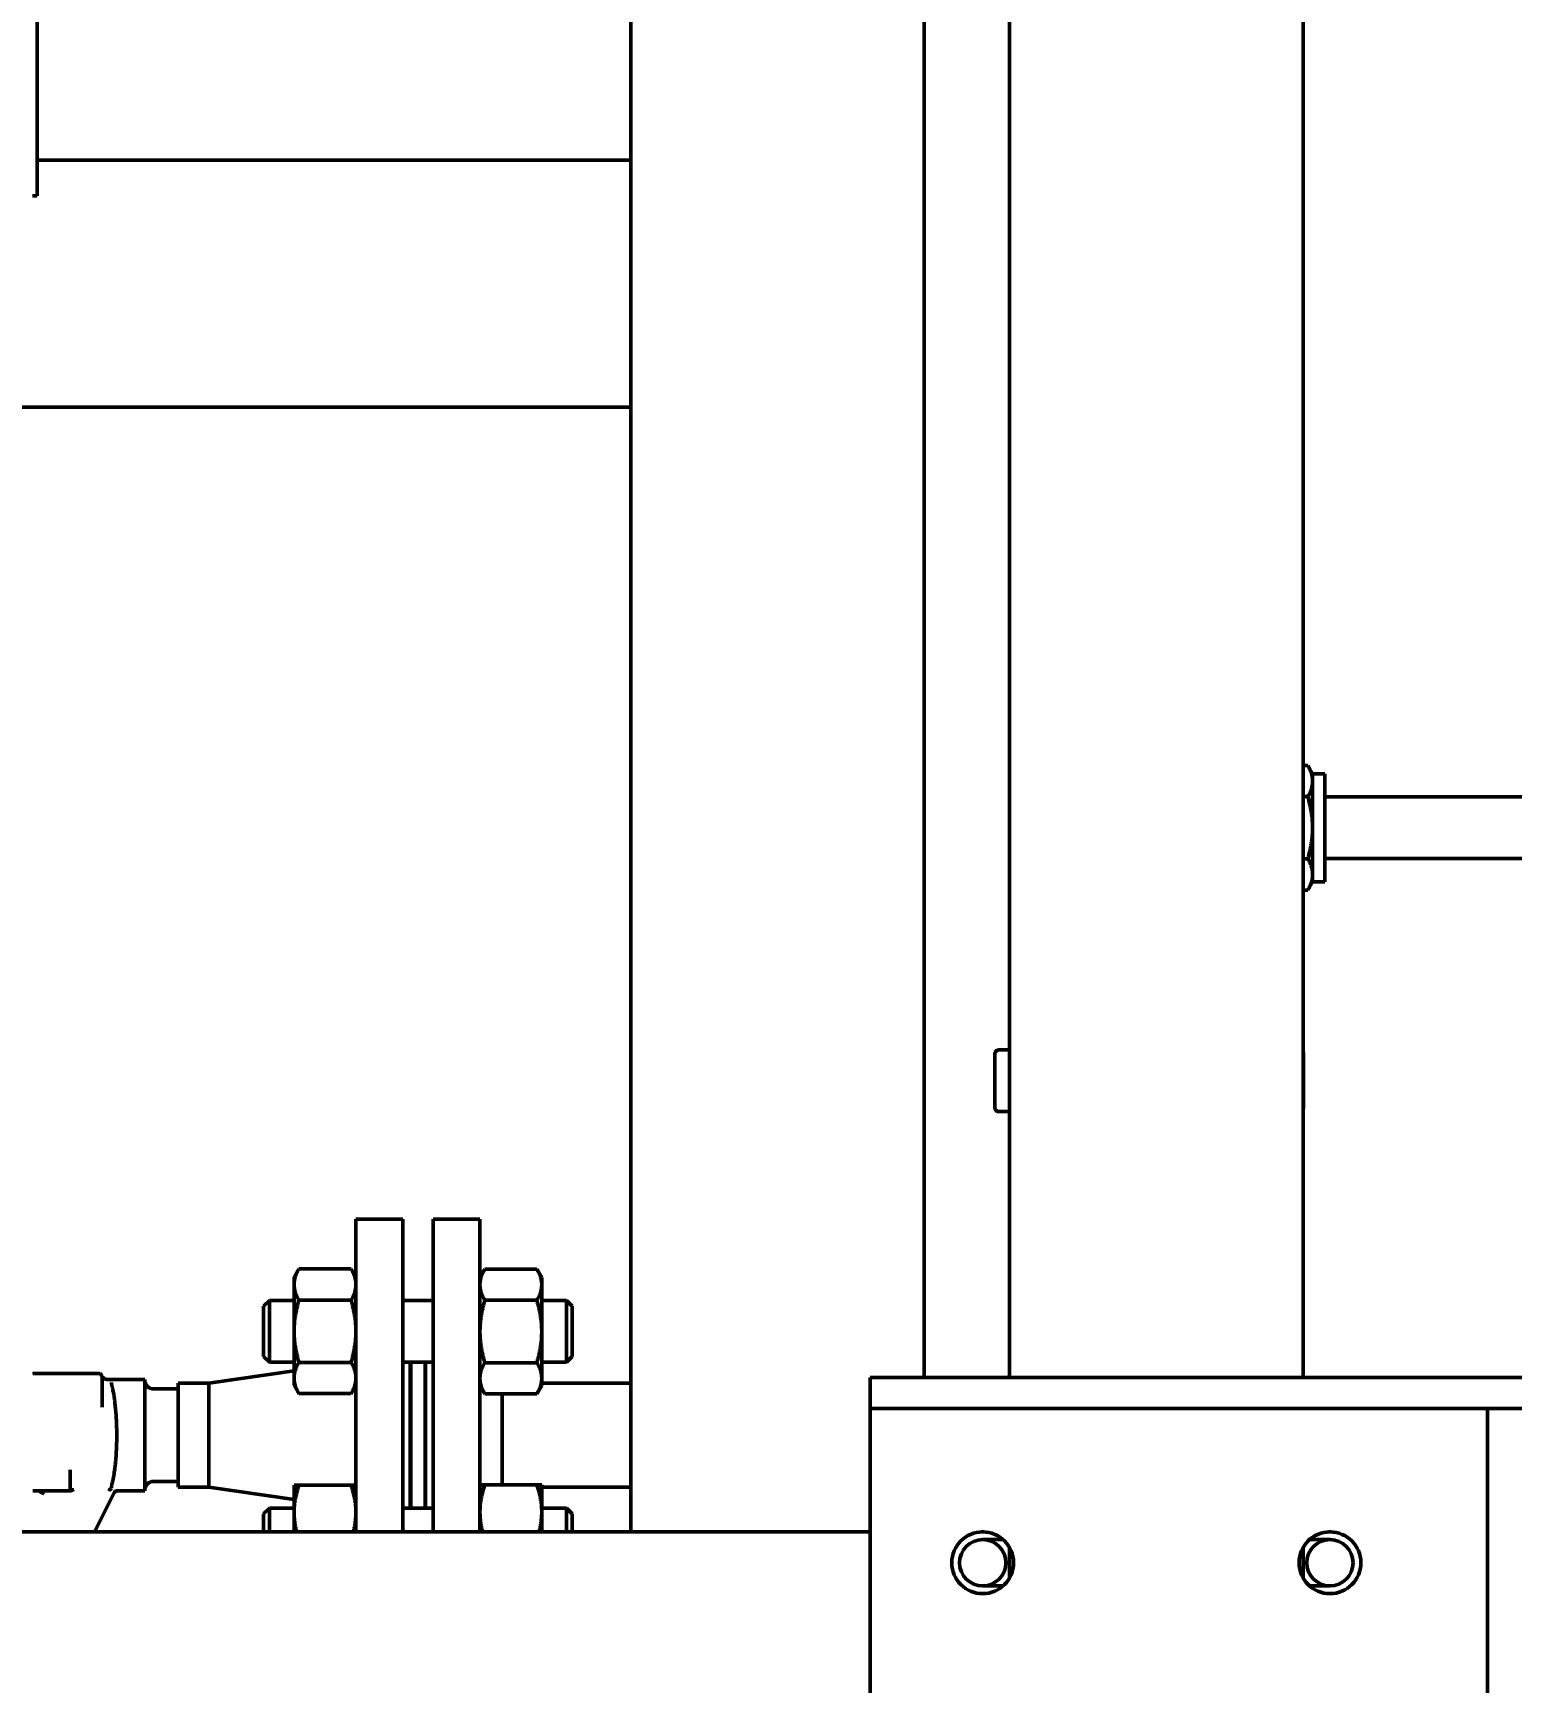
# Model space of a CAD drawing. Header units: inches. Extents: x 11 to 1621, y 11 to 1332.
# Drawn here: x 1058.7 to 1070.67, y 333.5 to 346.86 of the extents above; entities that cross this region are included whole.
import ezdxf

# ---------------------------------------------------------------- set-up
doc = ezdxf.new("R2010")
doc.units = ezdxf.units.IN
doc.header["$LTSCALE"] = 48
doc.header["$MEASUREMENT"] = 0
doc.layers.add('Dimension (ANSI)', color=7, linetype='Continuous', lineweight=25)
doc.layers.add('Visible (ANSI)', color=7, linetype='Continuous', lineweight=50)
doc.styles.add('Dimension Text', font='tahoma.ttf')
doc.dimstyles.new('ELC FT', dxfattribs={"dimscale": 48, "dimtxt": 0.12, "dimasz": 0.098425, "dimexe": 0.05, "dimexo": 0.1, "dimgap": 0.031496, "dimtad": 1, "dimdec": 5, "dimzin": 3, "dimdsep": 46, "dimlunit": 4, "dimtxsty": 'Dimension Text', "dimcen": 0.09, "dimdle": 0.5, "dimclrd": 5, "dimclre": 5, "dimclrt": 256, "dimadec": 1, "dimazin": 3, "dimtfac": 0.833333, "dimtofl": 0, "dimtmove": 0, "dimatfit": 3, "dimfxl": 0, "dimfrac": 2, "dimtolj": 1, "dimtzin": 0, "dimlwd": 25, "dimlwe": 25, "dimarcsym": 0})

# ---------------------------------------------------------------- blocks, each defined once
blk = doc.blocks.new('*D32')
at = {"layer": 'Defpoints', "color": 0, "linetype": 'Continuous', "transparency": 16777216}
for p in [(1009.144, 460.889), (1167.944, 460.889), (1018.545, 291.451)]:
    blk.add_point(p, dxfattribs=at)
at = {"layer": 'Dimension (ANSI)', "color": 5, "linetype": 'Continuous', "lineweight": 25, "transparency": 16777216}
for p, q in [((1163.144, 460.889), (1006.744, 460.889)), ((1009.144, 296.176), (1009.144, 456.165)), ((1013.745, 291.451), (1006.744, 291.451))]:
    blk.add_line(p, q, dxfattribs=at)
at = {"layer": 'Dimension (ANSI)', "color": 5, "linetype": 'Continuous', "transparency": 16777216}
for points in [[(1008.356, 456.165), (1009.931, 456.165), (1009.144, 460.889)], [(1008.356, 296.176), (1009.931, 296.176), (1009.144, 291.451)]]:
    blk.add_solid(points, dxfattribs=at)
at = {"layer": 'Dimension (ANSI)', "linetype": 'Continuous', "lineweight": 25, "transparency": 16777216, "insert": (1003.996, 376.17), "char_height": 5.76, "attachment_point": 5, "rotation": 90, "style": 'Dimension Text'}
blk.add_mtext('\\A1;14\'-1 7/16"', dxfattribs=at)
blk = doc.blocks.new('*D51')
at = {"layer": 'Defpoints', "color": 0, "linetype": 'Continuous', "transparency": 16777216}
for p in [(1146.447, 546.451), (994.545, 291.451), (1018.545, 291.451)]:
    blk.add_point(p, dxfattribs=at)
at = {"layer": 'Dimension (ANSI)', "color": 5, "linetype": 'Continuous', "lineweight": 25, "transparency": 16777216}
for p, q in [((1141.647, 546.451), (992.145, 546.451)), ((994.545, 541.727), (994.545, 296.176)), ((1013.745, 291.451), (992.145, 291.451))]:
    blk.add_line(p, q, dxfattribs=at)
at = {"layer": 'Dimension (ANSI)', "color": 5, "linetype": 'Continuous', "transparency": 16777216}
for points in [[(993.758, 541.727), (995.333, 541.727), (994.545, 546.451)], [(993.758, 296.176), (995.333, 296.176), (994.545, 291.451)]]:
    blk.add_solid(points, dxfattribs=at)
at = {"layer": 'Dimension (ANSI)', "linetype": 'Continuous', "lineweight": 25, "transparency": 16777216, "insert": (990.034, 418.951), "char_height": 5.76, "attachment_point": 5, "rotation": 90, "style": 'Dimension Text'}
blk.add_mtext('\\A1;21\'-3"', dxfattribs=at)

msp = doc.modelspace()

# ---------------------------------------------------------------- linework, layer by layer
at = {"layer": 'Visible (ANSI)'}
for p, q in [((1066.604479, 364.721471), (1066.604479, 335.966301)), ((1068.984479, 364.721471), (1068.984479, 335.966301)), ((1063.539479, 352.716101), (1063.539479, 334.716101)), ((1065.914479, 352.716101), (1065.914479, 335.966301)), ((1058.731555, 348.291101), (1058.731555, 345.536101)), ((1063.539479, 345.826101), (1058.731555, 345.826101)), ((1058.693768, 345.536101), (1058.731555, 345.536101)), ((1063.539479, 343.826101), (1039.446979, 343.826101)), ((1068.984479, 340.923677), (1069.020782, 340.923677)), ((1069.059814, 340.856071), (1069.020782, 340.923677)), ((1069.059814, 340.797523), (1069.059814, 340.856071)), ((1069.158239, 340.856071), (1069.059814, 340.856071)), ((1069.158239, 340.856071), (1069.158239, 339.982056)), ((1069.059814, 340.419064), (1069.059814, 340.797523)), ((1068.984479, 340.67137), (1069.020782, 340.67137)), ((1069.158239, 340.669064), (1078.226979, 340.669064)), ((1069.059814, 340.040604), (1069.059814, 340.419064)), ((1068.984479, 340.166757), (1069.020782, 340.166757)), ((1069.158239, 340.169064), (1078.226979, 340.169064)), ((1069.059814, 339.982056), (1069.059814, 340.040604)), ((1068.984479, 339.91445), (1069.020782, 339.91445)), ((1069.059814, 339.982056), (1069.020782, 339.91445)), ((1069.158239, 339.982056), (1069.059814, 339.982056)), ((1066.486979, 338.588601), (1066.486979, 338.151101)), ((1066.604479, 338.619851), (1066.518229, 338.619851)), ((1068.986979, 338.588601), (1068.986979, 338.151101)), ((1066.604479, 338.119851), (1066.518229, 338.119851)), ((1061.311979, 334.716101), (1061.311979, 337.249851)), ((1061.311979, 337.249851), (1061.691979, 337.249851)), ((1061.691979, 334.716101), (1061.691979, 337.249851)), ((1061.936979, 337.249851), (1061.936979, 334.716101)), ((1062.316979, 337.249851), (1061.936979, 337.249851)), ((1062.316979, 334.716101), (1062.316979, 337.249851)), ((1060.811979, 336.778808), (1060.851055, 336.84649)), ((1060.851055, 336.84649), (1061.272904, 336.84649)), ((1061.311979, 336.778808), (1061.272904, 336.84649)), ((1062.316979, 336.77704), (1062.356055, 336.844722)), ((1062.777904, 336.844722), (1062.356055, 336.844722)), ((1062.816979, 336.77704), (1062.777904, 336.844722)), ((1060.811979, 336.778808), (1060.811979, 336.720194)), ((1060.811979, 336.720194), (1060.811979, 336.341308)), ((1062.816979, 336.718426), (1062.816979, 336.77704)), ((1062.816979, 336.33954), (1062.816979, 336.718426)), ((1060.564479, 336.544433), (1060.611354, 336.591308)), ((1060.564479, 336.544433), (1060.564479, 336.138183)), ((1060.611354, 336.091308), (1060.611354, 336.591308)), ((1060.611354, 336.591308), (1060.811979, 336.591308)), ((1060.851055, 336.593899), (1061.272904, 336.593899)), ((1061.691979, 336.591308), (1061.936979, 336.591308)), ((1062.777904, 336.592131), (1062.356055, 336.592131)), ((1062.816979, 336.591308), (1063.017604, 336.591308)), ((1063.017604, 336.591308), (1063.017604, 336.091308)), ((1063.064479, 336.544433), (1063.017604, 336.591308)), ((1063.064479, 336.138183), (1063.064479, 336.544433)), ((1060.811979, 336.341308), (1060.811979, 335.962422)), ((1062.816979, 335.960654), (1062.816979, 336.33954)), ((1060.121979, 335.919851), (1060.811979, 336.021322)), ((1060.564479, 336.138183), (1060.611354, 336.091308)), ((1060.611354, 336.091308), (1060.811979, 336.091308)), ((1060.851055, 336.088717), (1061.272904, 336.088717)), ((1061.691979, 336.091308), (1061.936979, 336.091308)), ((1061.751979, 334.908394), (1061.751979, 336.091308)), ((1061.755979, 334.908394), (1061.755979, 336.091308)), ((1061.872979, 334.908394), (1061.872979, 336.091308)), ((1061.876979, 336.091308), (1061.876979, 334.908394)), ((1062.777904, 336.08695), (1062.356055, 336.08695)), ((1062.816979, 336.091308), (1063.017604, 336.091308)), ((1063.064479, 336.138183), (1063.017604, 336.091308)), ((1058.756979, 335.999851), (1058.701984, 335.999851)), ((1058.756979, 335.999851), (1059.196979, 335.999851)), ((1059.241701, 335.999851), (1059.196979, 335.999851)), ((1059.256979, 335.959851), (1059.256979, 335.727588)), ((1059.332578, 335.949851), (1059.323979, 335.950001)), ((1059.332578, 335.949851), (1059.601979, 335.949851)), ((1059.601979, 335.949851), (1059.601979, 335.049851)), ((1059.871979, 335.079851), (1059.871979, 335.919851)), ((1059.871979, 335.919851), (1060.121979, 335.919851)), ((1060.121979, 335.079851), (1060.121979, 335.919851)), ((1060.811979, 335.962422), (1060.811979, 335.903808)), ((1060.811979, 335.903808), (1060.851055, 335.836127)), ((1061.311979, 335.903808), (1061.272904, 335.836127)), ((1062.316979, 335.90204), (1062.356055, 335.834359)), ((1062.816979, 335.90204), (1062.777904, 335.834359)), ((1062.816979, 335.90204), (1062.816979, 335.960654)), ((1063.539479, 335.919851), (1062.816979, 335.919851)), ((1065.476979, 335.966101), (1065.476979, 335.966301)), ((1095.976979, 335.966301), (1065.476979, 335.966301)), ((1065.476979, 335.966101), (1065.476979, 335.716301)), ((1059.671979, 335.874851), (1059.871979, 335.874851)), ((1060.851055, 335.836127), (1061.272904, 335.836127)), ((1062.777904, 335.834359), (1062.356055, 335.834359)), ((1062.496979, 335.097662), (1062.496979, 335.834359)), ((1065.476979, 335.403801), (1065.476979, 335.716301)), ((1095.976979, 335.716301), (1065.476979, 335.716301)), ((1070.476979, 335.716101), (1072.476979, 335.716101)), ((1070.476979, 335.716101), (1070.476979, 323.151021)), ((1065.476979, 333.216101), (1065.476979, 335.403801)), ((1058.996979, 335.21866), (1058.996979, 335.048816)), ((1059.671979, 335.124851), (1059.871979, 335.124851)), ((1059.871979, 335.079851), (1060.121979, 335.079851)), ((1060.121979, 335.079851), (1060.811979, 334.97838)), ((1060.811979, 335.095894), (1060.811979, 334.877144)), ((1060.851055, 335.095894), (1060.811979, 335.095894)), ((1060.851055, 335.095894), (1061.272904, 335.095894)), ((1061.272904, 335.095894), (1061.311979, 335.095894)), ((1062.316979, 335.097662), (1062.356055, 335.097662)), ((1062.777904, 335.097662), (1062.356055, 335.097662)), ((1062.816979, 335.097662), (1062.777904, 335.097662)), ((1062.816979, 334.878912), (1062.816979, 335.097662)), ((1063.539479, 335.079851), (1062.816979, 335.079851)), ((1058.69737, 335.048816), (1058.696979, 335.048816)), ((1058.727472, 335.048816), (1058.69737, 335.048816)), ((1058.727472, 335.048816), (1058.966979, 335.048816)), ((1058.966979, 335.048816), (1058.996979, 335.048816)), ((1059.00636, 335.048813), (1059.006364, 335.048813)), ((1059.353923, 335.033191), (1059.196511, 334.716101)), ((1059.380794, 335.049851), (1059.601979, 335.049851)), ((1060.564479, 334.861519), (1060.611354, 334.908394)), ((1060.564479, 334.861519), (1060.564479, 334.716101)), ((1060.611354, 334.716101), (1060.611354, 334.908394)), ((1060.611354, 334.908394), (1060.811979, 334.908394)), ((1060.811979, 334.877144), (1060.811979, 334.716101)), ((1061.691979, 334.908394), (1061.936979, 334.908394)), ((1062.816979, 334.908394), (1063.017604, 334.908394)), ((1062.816979, 334.716101), (1062.816979, 334.878912)), ((1063.017604, 334.908394), (1063.017604, 334.716101)), ((1063.064479, 334.861519), (1063.017604, 334.908394)), ((1063.064479, 334.716101), (1063.064479, 334.861519)), ((1041.476979, 334.716101), (1064.086545, 334.716101)), ((1064.726979, 334.716101), (1064.086545, 334.716101)), ((1065.367414, 334.716101), (1064.726979, 334.716101)), ((1065.367414, 334.716101), (1065.476979, 334.716101)), ((1066.378231, 334.716101), (1066.398227, 334.716101)), ((1069.190731, 334.716101), (1069.210727, 334.716101)), ((1066.553589, 334.653801), (1066.388229, 334.653801)), ((1066.604479, 334.591744), (1066.604479, 334.340858)), ((1068.984479, 334.591744), (1068.984479, 334.340858)), ((1069.200729, 334.653801), (1069.03537, 334.653801)), ((1066.388229, 334.278801), (1066.553589, 334.278801)), ((1069.03537, 334.278801), (1069.200729, 334.278801))]:
    msp.add_line(p, q, dxfattribs=at)
for centre, radius in [((1066.388229, 334.466301), 0.25), ((1069.200729, 334.466301), 0.25), ((1066.388229, 334.466301), 0.1875), ((1069.200729, 334.466301), 0.1875)]:
    msp.add_circle(centre, radius, dxfattribs=at)
for centre, radius, start, end in [((1066.518229, 338.588601), 0.03125, 90, 180), ((1068.955729, 338.588601), 0.03125, 0, 23.0739181), ((1066.518229, 338.151101), 0.03125, 180, 270), ((1068.955729, 338.151101), 0.03125, 336.9260819, 0), ((1059.196979, 335.959851), 0.06, 0, 41.8103154), ((1059.671979, 335.944851), 0.07, 180, 270), ((1059.671979, 335.054851), 0.07, 90, 180)]:
    msp.add_arc(centre, radius, start, end, dxfattribs=at)
for points, weights in [([(1069.059814, 340.797523), (1069.059814, 340.856071), (1069.020782, 340.923677)], [1, 1.0379548493, 1]), ([(1069.020782, 340.67137), (1069.059814, 340.738976), (1069.059814, 340.797523)], [1, 1.0379548493, 1]), ([(1069.059814, 340.419064), (1069.059814, 340.536159), (1069.020782, 340.67137)], [1, 1.0379548493, 1]), ([(1069.020782, 340.166757), (1069.059814, 340.301968), (1069.059814, 340.419064)], [1, 1.0379548493, 1]), ([(1069.059814, 340.040604), (1069.059814, 340.099152), (1069.020782, 340.166757)], [1, 1.0379548493, 1]), ([(1069.020782, 339.91445), (1069.059814, 339.982056), (1069.059814, 340.040604)], [1, 1.0379548493, 1]), ([(1060.811979, 336.720194), (1060.811979, 336.778808), (1060.851055, 336.84649)], [2.06767586338, 2.06767586338, 1.91922341555]), ([(1061.311979, 336.720194), (1061.311979, 336.778808), (1061.272904, 336.84649)], [2.06767586338, 2.06767586338, 1.91922341555]), ([(1062.356055, 336.844722), (1062.316979, 336.77704), (1062.316979, 336.718426)], [1.91922341555, 2.06767586338, 2.06767586338]), ([(1062.777904, 336.844722), (1062.816979, 336.77704), (1062.816979, 336.718426)], [1.91922341555, 2.06767586338, 2.06767586338]), ([(1060.851055, 336.593899), (1060.811979, 336.66158), (1060.811979, 336.720194)], [1.91922341555, 2.06767586338, 2.06767586338]), ([(1061.272904, 336.593899), (1061.311979, 336.66158), (1061.311979, 336.720194)], [1.91922341555, 2.06767586338, 2.06767586338]), ([(1062.316979, 336.718426), (1062.316979, 336.659812), (1062.356055, 336.592131)], [2.06767586338, 2.06767586338, 1.91922341555]), ([(1062.816979, 336.718426), (1062.816979, 336.659812), (1062.777904, 336.592131)], [2.06767586338, 2.06767586338, 1.91922341555]), ([(1060.811979, 336.341308), (1060.811979, 336.458536), (1060.851055, 336.593899)], [2.06767586338, 2.06767586338, 1.91922341555]), ([(1061.311979, 336.341308), (1061.311979, 336.458536), (1061.272904, 336.593899)], [2.06767586338, 2.06767586338, 1.91922341555]), ([(1062.356055, 336.592131), (1062.316979, 336.456768), (1062.316979, 336.33954)], [1.91922341555, 2.06767586338, 2.06767586338]), ([(1062.777904, 336.592131), (1062.816979, 336.456768), (1062.816979, 336.33954)], [1.91922341555, 2.06767586338, 2.06767586338]), ([(1060.851055, 336.088717), (1060.811979, 336.22408), (1060.811979, 336.341308)], [1.91922341555, 2.06767586338, 2.06767586338]), ([(1061.272904, 336.088717), (1061.311979, 336.22408), (1061.311979, 336.341308)], [1.91922341555, 2.06767586338, 2.06767586338]), ([(1062.316979, 336.33954), (1062.316979, 336.222312), (1062.356055, 336.08695)], [2.06767586338, 2.06767586338, 1.91922341555]), ([(1062.816979, 336.33954), (1062.816979, 336.222312), (1062.777904, 336.08695)], [2.06767586338, 2.06767586338, 1.91922341555]), ([(1060.811979, 335.962422), (1060.811979, 336.021036), (1060.851055, 336.088717)], [2.06767586338, 2.06767586338, 1.91922341555]), ([(1061.311979, 335.962422), (1061.311979, 336.021036), (1061.272904, 336.088717)], [2.06767586338, 2.06767586338, 1.91922341555]), ([(1062.356055, 336.08695), (1062.316979, 336.019268), (1062.316979, 335.960654)], [1.91922341555, 2.06767586338, 2.06767586338]), ([(1062.777904, 336.08695), (1062.816979, 336.019268), (1062.816979, 335.960654)], [1.91922341555, 2.06767586338, 2.06767586338]), ([(1060.851055, 335.836127), (1060.811979, 335.903808), (1060.811979, 335.962422)], [1.91922341555, 2.06767586338, 2.06767586338]), ([(1061.272904, 335.836127), (1061.311979, 335.903808), (1061.311979, 335.962422)], [1.91922341555, 2.06767586338, 2.06767586338]), ([(1062.316979, 335.960654), (1062.316979, 335.90204), (1062.356055, 335.834359)], [2.06767586338, 2.06767586338, 1.91922341555]), ([(1062.816979, 335.960654), (1062.816979, 335.90204), (1062.777904, 335.834359)], [2.06767586338, 2.06767586338, 1.91922341555]), ([(1060.811979, 334.877144), (1060.811979, 334.978666), (1060.851055, 335.095894)], [2.06767586338, 2.06767586338, 1.91922341555]), ([(1061.311979, 334.877144), (1061.311979, 334.978666), (1061.272904, 335.095894)], [2.06767586338, 2.06767586338, 1.91922341555]), ([(1062.356055, 335.097662), (1062.316979, 334.980434), (1062.316979, 334.878912)], [1.91922341555, 2.06767586338, 2.06767586338]), ([(1062.777904, 335.097662), (1062.816979, 334.980434), (1062.816979, 334.878912)], [1.91922341555, 2.06767586338, 2.06767586338]), ([(1060.833849, 334.716101), (1060.811979, 334.799964), (1060.811979, 334.877144)], [1.98187784324, 2.06767586338, 2.06767586338]), ([(1061.29011, 334.716101), (1061.311979, 334.799964), (1061.311979, 334.877144)], [1.98187784324, 2.06767586338, 2.06767586338]), ([(1062.316979, 334.878912), (1062.316979, 334.800953), (1062.339313, 334.716101)], [2.06767586338, 2.06767586338, 1.98013781118]), ([(1062.816979, 334.878912), (1062.816979, 334.800953), (1062.794646, 334.716101)], [2.06767586338, 2.06767586338, 1.98013781118])]:
    msp.add_rational_spline(points, weights, degree=2, dxfattribs=at)
for points in [[(1058.697364, 335.999845), (1058.6971, 335.999851), (1058.69698, 335.999851), (1058.696979, 335.999851)], [(1059.306104, 335.949858), (1059.312063, 335.949861), (1059.318021, 335.949864), (1059.323979, 335.949867)], [(1059.32398, 335.941739), (1059.32398, 335.943328), (1059.32398, 335.94467), (1059.32398, 335.945778)], [(1059.321612, 335.0655), (1059.323058, 335.065147), (1059.324269, 335.064769), (1059.325337, 335.064378)], [(1059.325337, 335.064378), (1059.326732, 335.064319), (1059.327852, 335.064232), (1059.328703, 335.064128)]]:
    msp.add_open_spline(points, degree=3, dxfattribs=at)
for points, knots in [([(1058.701984, 335.999851), (1058.70052, 335.999851), (1058.699392, 335.999851), (1058.697842, 335.999851), (1058.697422, 335.999851), (1058.697364, 335.999845)], [-0.06041222276, -0.06041222276, -0.06041222276, -0.06041222276, -0.03017439821, -0.03017439821, 0, 0, 0, 0]), ([(1059.251935, 335.983975), (1059.251935, 335.983975), (1059.251951, 335.983937), (1059.252136, 335.983556), (1059.252137, 335.983549), (1059.252361, 335.983099), (1059.252396, 335.983029), (1059.252493, 335.982834), (1059.25256, 335.982703), (1059.252727, 335.982376), (1059.252829, 335.982179), (1059.253361, 335.981165), (1059.253855, 335.980273), (1059.256312, 335.976099), (1059.25861, 335.972937), (1059.265087, 335.965635), (1059.269703, 335.961768), (1059.280289, 335.955285), (1059.286492, 335.952766), (1059.297188, 335.950352), (1059.301659, 335.949855), (1059.306103, 335.949858)], [0.0778854932, 0.0778854932, 0.0778854932, 0.0778854932, 0.1282936386, 0.1282936386, 0.1411608902, 0.1411608902, 0.1430000794, 0.1430000794, 0.1448616544, 0.1448616544, 0.1467265554, 0.1467265554, 0.1542248504, 0.1542248504, 0.1836978389, 0.1836978389, 0.2285986842, 0.2285986842, 0.2782881372, 0.2782881372, 0.312151775, 0.312151775, 0.312151775, 0.312151775]), ([(1059.251951, 335.98394), (1059.251951, 335.98394), (1059.251963, 335.983913), (1059.251997, 335.983842), (1059.252015, 335.983805), (1059.252023, 335.983787), (1059.252024, 335.983786), (1059.252024, 335.983786)], [0.08276339983, 0.08276339983, 0.08276339983, 0.08276339983, 0.11227390415, 0.11227390415, 0.13095468244, 0.13095468244, 0.13414765072, 0.13414765072, 0.13414765072, 0.13414765072]), ([(1059.32398, 335.945778), (1059.32398, 335.946371), (1059.32398, 335.946896), (1059.32398, 335.948019), (1059.32398, 335.948548), (1059.32398, 335.949351), (1059.323979, 335.94963), (1059.323979, 335.949831), (1059.323979, 335.949864), (1059.323979, 335.949867)], [0.1631063032, 0.1631063032, 0.1631063032, 0.1631063032, 0.25, 0.25, 0.375, 0.375, 0.5, 0.5, 0.5578783265, 0.5578783265, 0.5578783265, 0.5578783265]), ([(1059.332578, 335.926479), (1059.332578, 335.924723), (1059.332663, 335.922796), (1059.332869, 335.920672), (1059.33304, 335.918901), (1059.333293, 335.916991), (1059.333604, 335.914927), (1059.333946, 335.912657), (1059.334374, 335.910201), (1059.334887, 335.907538), (1059.335144, 335.906207), (1059.335422, 335.904824), (1059.335721, 335.903386), (1059.335871, 335.902667), (1059.336026, 335.901935), (1059.336186, 335.901188), (1059.336266, 335.900815), (1059.336348, 335.900439), (1059.336431, 335.900058), (1059.336472, 335.899868), (1059.336514, 335.899677), (1059.336556, 335.899485), (1059.336598, 335.899293), (1059.336646, 335.899076), (1059.336683, 335.898907), (1059.337486, 335.895268), (1059.338327, 335.891442), (1059.339207, 335.887442), (1059.339635, 335.885499), (1059.340071, 335.883513), (1059.340516, 335.881485), (1059.341197, 335.878383), (1059.341899, 335.875183), (1059.342622, 335.871888), (1059.342983, 335.87024), (1059.34335, 335.868569), (1059.343722, 335.866874), (1059.343908, 335.866027), (1059.344095, 335.865173), (1059.344284, 335.864314), (1059.344378, 335.863885), (1059.344473, 335.863454), (1059.344568, 335.863021), (1059.344615, 335.862805), (1059.344663, 335.862588), (1059.34471, 335.862372), (1059.344758, 335.862155), (1059.344815, 335.861896), (1059.344854, 335.86172), (1059.347334, 335.850425), (1059.349895, 335.836909), (1059.352537, 335.820617), (1059.353858, 335.812471), (1059.3552, 335.80363), (1059.356561, 335.794029), (1059.356774, 335.792527), (1059.356987, 335.791007), (1059.357201, 335.789468), (1059.357671, 335.786087), (1059.358142, 335.782615), (1059.358617, 335.779051), (1059.358962, 335.776458), (1059.359308, 335.773815), (1059.359655, 335.771123), (1059.359829, 335.769777), (1059.360003, 335.768418), (1059.360178, 335.767047), (1059.360265, 335.766362), (1059.360352, 335.765673), (1059.360439, 335.764981), (1059.360483, 335.764635), (1059.360527, 335.764289), (1059.36057, 335.763941), (1059.360614, 335.763594), (1059.360663, 335.763201), (1059.360702, 335.762896), (1059.364765, 335.730467), (1059.368017, 335.695295), (1059.370374, 335.658778), (1059.37085, 335.651397), (1059.371293, 335.643957), (1059.371704, 335.636471), (1059.372927, 335.614211), (1059.373845, 335.591559), (1059.37446, 335.568803), (1059.374767, 335.557425), (1059.374999, 335.54602), (1059.375154, 335.534623), (1059.375267, 335.526312), (1059.37534, 335.518028), (1059.375372, 335.509736), (1059.375383, 335.506657), (1059.375389, 335.503574), (1059.37539, 335.500486), (1059.375397, 335.454867), (1059.374181, 335.408563), (1059.371735, 335.363831), (1059.371658, 335.362422), (1059.37158, 335.361016), (1059.371501, 335.359612), (1059.370321, 335.338731), (1059.368861, 335.318176), (1059.367138, 335.298255), (1059.366218, 335.287625), (1059.365223, 335.277167), (1059.364151, 335.266919), (1059.363616, 335.261794), (1059.363061, 335.256723), (1059.362487, 335.251708), (1059.3622, 335.249201), (1059.361908, 335.246709), (1059.361611, 335.244231), (1059.361463, 335.242992), (1059.361313, 335.241757), (1059.361162, 335.240526), (1059.361087, 335.23991), (1059.361011, 335.239296), (1059.360935, 335.238682), (1059.360869, 335.238145), (1059.360802, 335.237609), (1059.360735, 335.237073), (1059.360703, 335.236812), (1059.360695, 335.236752), (1059.360685, 335.236669), (1059.36036, 335.234083), (1059.359872, 335.230406), (1059.359224, 335.225726), (1059.359104, 335.224863), (1059.358979, 335.223966), (1059.358849, 335.223036), (1059.357993, 335.21694), (1059.356901, 335.209399), (1059.355571, 335.200676), (1059.354242, 335.191952), (1059.352677, 335.182042), (1059.350876, 335.171354), (1059.349976, 335.16601), (1059.349017, 335.160473), (1059.347999, 335.154814), (1059.34749, 335.151984), (1059.346966, 335.149123), (1059.346428, 335.146243), (1059.346159, 335.144802), (1059.345886, 335.143357), (1059.345609, 335.141908), (1059.345471, 335.141183), (1059.345332, 335.140457), (1059.345192, 335.139731), (1059.345122, 335.139368), (1059.345051, 335.139005), (1059.344981, 335.138641), (1059.344928, 335.138368), (1059.344875, 335.138096), (1059.344822, 335.137823), (1059.344804, 335.137732), (1059.344779, 335.137604), (1059.344769, 335.13755), (1059.343769, 335.132425), (1059.342774, 335.127497), (1059.341756, 335.122788), (1059.340034, 335.114822), (1059.338361, 335.107433), (1059.336654, 335.100685), (1059.335975, 335.098), (1059.335381, 335.095413), (1059.334871, 335.092924), (1059.334107, 335.089191), (1059.333533, 335.085682), (1059.333151, 335.082401), (1059.332768, 335.079119), (1059.332577, 335.076066), (1059.332577, 335.073238)], [0, 0, 0, 0, 0.017044514, 0.017044514, 0.017044514, 0.03125, 0.03125, 0.03125, 0.046875, 0.046875, 0.046875, 0.0546875, 0.0546875, 0.0546875, 0.05859375, 0.05859375, 0.05859375, 0.060546875, 0.060546875, 0.060546875, 0.061523437, 0.061523437, 0.061523437, 0.0625, 0.0625, 0.0625, 0.083534345, 0.083534345, 0.083534345, 0.09375, 0.09375, 0.09375, 0.109375, 0.109375, 0.109375, 0.1171875, 0.1171875, 0.1171875, 0.12109375, 0.12109375, 0.12109375, 0.123046875, 0.123046875, 0.123046875, 0.124023437, 0.124023437, 0.124023437, 0.125, 0.125, 0.125, 0.1875, 0.1875, 0.1875, 0.21875, 0.21875, 0.21875, 0.2236383, 0.2236383, 0.2236383, 0.234375, 0.234375, 0.234375, 0.2421875, 0.2421875, 0.2421875, 0.24609375, 0.24609375, 0.24609375, 0.248046875, 0.248046875, 0.248046875, 0.249023438, 0.249023438, 0.249023438, 0.25, 0.25, 0.25, 0.353981952, 0.353981952, 0.353981952, 0.375, 0.375, 0.375, 0.4375, 0.4375, 0.4375, 0.46875, 0.46875, 0.46875, 0.49153735, 0.49153735, 0.49153735, 0.5, 0.5, 0.5, 0.625, 0.625, 0.625, 0.628936554, 0.628936554, 0.628936554, 0.6875, 0.6875, 0.6875, 0.71875, 0.71875, 0.71875, 0.734375, 0.734375, 0.734375, 0.7421875, 0.7421875, 0.7421875, 0.74609375, 0.74609375, 0.74609375, 0.748046875, 0.748046875, 0.748046875, 0.749755859, 0.749755859, 0.749755859, 0.750590945, 0.750590945, 0.750590945, 0.77647861, 0.77647861, 0.77647861, 0.78125, 0.78125, 0.78125, 0.8125, 0.8125, 0.8125, 0.84375, 0.84375, 0.84375, 0.859375, 0.859375, 0.859375, 0.8671875, 0.8671875, 0.8671875, 0.87109375, 0.87109375, 0.87109375, 0.873046875, 0.873046875, 0.873046875, 0.874023438, 0.874023438, 0.874023438, 0.874755859, 0.874755859, 0.874755859, 0.875, 0.875, 0.875, 0.898217669, 0.898217669, 0.898217669, 0.9375, 0.9375, 0.9375, 0.953125, 0.953125, 0.953125, 0.9765625, 0.9765625, 0.9765625, 1, 1, 1, 1]), ([(1058.786979, 335.024526), (1058.784265, 335.026059), (1058.781906, 335.027387), (1058.778908, 335.029073), (1058.777998, 335.029584), (1058.776768, 335.030274), (1058.776186, 335.0306), (1058.775566, 335.030946), (1058.775313, 335.031087), (1058.775147, 335.03118), (1058.775124, 335.031193), (1058.772765, 335.032507), (1058.770663, 335.033667), (1058.767689, 335.035292), (1058.766246, 335.036076), (1058.764642, 335.03694), (1058.763971, 335.037299), (1058.763527, 335.037536), (1058.763373, 335.037619), (1058.753999, 335.042613), (1058.746337, 335.046295), (1058.740059, 335.048816)], [0, 0, 0, 0, 0.125, 0.125, 0.1875, 0.1875, 0.21875, 0.234375, 0.2421875, 0.2421875, 0.25, 0.25, 0.375, 0.375, 0.4375, 0.46875, 0.484375, 0.484375, 0.5, 0.5, 1, 1, 1, 1]), ([(1059.006363, 335.048813), (1059.003578, 335.048816), (1059.001015, 335.048816), (1058.997924, 335.048816), (1058.996992, 335.048816), (1058.99698, 335.048816)], [-0.3922322282, -0.3922322282, -0.3922322282, -0.3922322282, -0.1727318707, -0.1727318707, -0.0000009999, -0.0000009999, -0.0000009999, -0.0000009999]), ([(1059.006364, 335.048813), (1059.007446, 335.049933), (1059.008758, 335.051146), (1059.010328, 335.052338), (1059.011114, 335.052935), (1059.011965, 335.053526), (1059.012878, 335.054096), (1059.013335, 335.054381), (1059.013808, 335.05466), (1059.014295, 335.054933), (1059.014539, 335.05507), (1059.014787, 335.055204), (1059.015038, 335.055337), (1059.015163, 335.055403), (1059.01529, 335.055469), (1059.015417, 335.055534), (1059.015545, 335.0556), (1059.01562, 335.055638), (1059.015802, 335.055729), (1059.018724, 335.057181), (1059.021093, 335.057861), (1059.022811, 335.058279), (1059.024528, 335.058697), (1059.025617, 335.058838), (1059.026129, 335.058931)], [0.0004086592, 0.0004086592, 0.0004086592, 0.0004086592, 0.25, 0.25, 0.25, 0.375, 0.375, 0.375, 0.4375, 0.4375, 0.4375, 0.46875, 0.46875, 0.46875, 0.484375, 0.484375, 0.484375, 0.5, 0.5, 0.5, 0.75, 0.75, 0.75, 0.9999906696, 0.9999906696, 0.9999906696, 0.9999906696]), ([(1059.325337, 335.064378), (1059.322672, 335.06322), (1059.319769, 335.061169), (1059.317028, 335.05795), (1059.314287, 335.054732), (1059.311733, 335.050351), (1059.309999, 335.045021)], [0, 0, 0, 0, 0.5, 0.5, 0.5, 0.9999885463, 0.9999885463, 0.9999885463, 0.9999885463]), ([(1059.328703, 335.064128), (1059.329107, 335.064076), (1059.329476, 335.064032), (1059.329808, 335.063994), (1059.329974, 335.063975), (1059.330132, 335.063958), (1059.33028, 335.063942), (1059.330354, 335.063935), (1059.330426, 335.063927), (1059.330495, 335.063921), (1059.33053, 335.063917), (1059.330565, 335.063914), (1059.330598, 335.06391), (1059.330615, 335.063909), (1059.33062, 335.063908), (1059.330631, 335.063907), (1059.330642, 335.063906), (1059.330658, 335.063905), (1059.330698, 335.063901), (1059.331324, 335.063843), (1059.331794, 335.063819), (1059.332108, 335.063829), (1059.332421, 335.063839), (1059.332578, 335.063882), (1059.332578, 335.06397)], [0, 0, 0, 0, 0.25, 0.25, 0.25, 0.375, 0.375, 0.375, 0.4375, 0.4375, 0.4375, 0.46875, 0.46875, 0.46875, 0.484375, 0.484375, 0.484375, 0.5, 0.5, 0.5, 0.75, 0.75, 0.75, 0.9999956848, 0.9999956848, 0.9999956848, 0.9999956848]), ([(1059.380794, 335.049851), (1059.377813, 335.049849), (1059.374801, 335.049353), (1059.368968, 335.047484), (1059.366092, 335.046046), (1059.360742, 335.042283), (1059.358244, 335.039841), (1059.355384, 335.03585), (1059.354596, 335.034546), (1059.353923, 335.033191)], [0, 0, 0, 0, 0.02271858784, 0.02271858784, 0.04667288883, 0.04667288883, 0.07255830211, 0.07255830211, 0.08409113412, 0.08409113412, 0.08409113412, 0.08409113412])]:
    msp.add_open_spline(points, degree=3, knots=knots, dxfattribs=at)

# ---------------------------------------------------------------- dimensions: what is measured, and where the dimension line sits
at = {"layer": 'Dimension (ANSI)', "color": 5, "linetype": 'Continuous', "lineweight": 25, "true_color": 0x0000ff}
for base, p1, p2, picture, middle in [((994.545281, 291.451101), (1146.446979, 546.451101), (1018.545281, 291.451101), '*D51', (994.545281, 418.951101)), ((1009.143755, 460.889261), (1018.545281, 291.451101), (1167.944479, 460.889261), '*D32', (1009.143755, 376.170181))]:
    dim = msp.add_linear_dim(base=base, p1=p1, p2=p2, angle=270, dimstyle='ELC FT', override={"dimgap": 0.031496, "dimdec": 5, "dimlfac": 1, "dimtol": 0, "dimlim": 0, "dimtp": 0, "dimtm": 0, "dimtdec": 2, "dimatfit": 1}, dxfattribs=at)
    dim.commit()
    dim.dimension.update_dxf_attribs({"geometry": picture, "text_midpoint": middle, "dimtype": 160})

doc.saveas('drawing.dxf')
